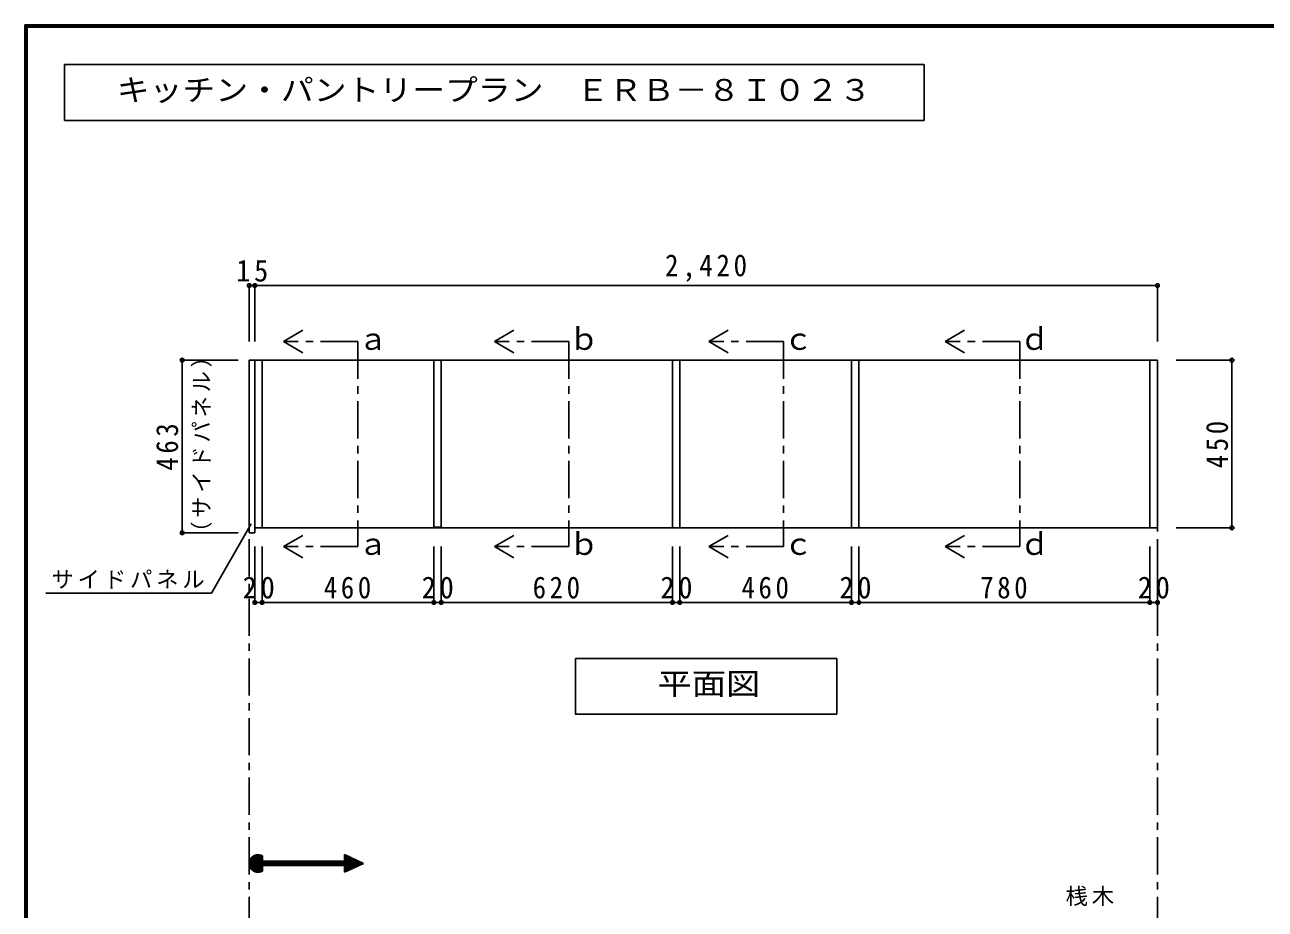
# Model space of a CAD drawing. Units: millimetres at full size, sheet at 1:20. Extents: x -3922 to 3878, y -2932 to 2722.
# Drawn here: x -3922 to -596, y 350 to 2722 of the extents above; entities that cross this region are included whole.
import ezdxf
from ezdxf.enums import TextEntityAlignment as Align

# ---------------------------------------------------------------- set-up
doc = ezdxf.new("R2010")
doc.units = ezdxf.units.MM
doc.header["$LTSCALE"] = 20
doc.header["$PDMODE"] = 32
doc.header["$PDSIZE"] = 10
doc.linetypes.add('CHAIN1', pattern=[8, 5, -1, 1, -1])
for name, color, linetype in [('0-2_本体', 2, 'Continuous'), ('0-3_固定棚', 2, 'Continuous'), ('0-4_可動棚', 3, 'Continuous'), ('0-A_文字', 7, 'Continuous'), ('0-B_寸法', 7, 'Continuous'), ('F-1_枠', 6, 'Continuous')]:
    doc.layers.add(name, color=color, linetype=linetype)
doc.styles.add('ＭＳ ゴシック', font='')
doc.styles.get('ＭＳ ゴシック').set_extended_font_data('MS Gothic')

msp = doc.modelspace()

# ---------------------------------------------------------------- linework, layer by layer
at = {"layer": '0-2_本体'}
for p, q in [((-3305.36, 1822.73), (-3320.36, 1822.73)), ((-3320.36, 1359.73), (-3320.36, 1822.73)), ((-3305.36, 1822.73), (-3285.36, 1822.73)), ((-3285.36, 1372.73), (-3285.36, 1822.73)), ((-2825.36, 1822.73), (-2805.36, 1822.73)), ((-2825.36, 1374.73), (-2825.36, 1822.73)), ((-2805.36, 1374.73), (-2805.36, 1822.73)), ((-2165.36, 1372.73), (-2165.36, 1822.73)), ((-1685.36, 1372.73), (-1685.36, 1822.73)), ((-885.36, 1372.73), (-885.36, 1822.73)), ((-3305.36, 1372.73), (-3285.36, 1372.73)), ((-2825.36, 1374.73), (-2805.36, 1374.73)), ((-2185.36, 1372.73), (-2165.36, 1372.73)), ((-1705.36, 1372.73), (-1685.36, 1372.73)), ((-905.36, 1372.73), (-885.36, 1372.73))]:
    msp.add_line(p, q, dxfattribs=at)
at = {"layer": '0-2_本体', "color": 3}
msp.add_line((-3305.36, 1372.73), (-885.36, 1372.73), dxfattribs=at)
at = {"layer": '0-2_本体'}
for points in [[(-3320.36, 1359.73), (-3305.36, 1359.73), (-3305.36, 1822.73)], [(-2185.36, 1372.73), (-2185.36, 1822.73), (-2165.36, 1822.73)], [(-1705.36, 1372.73), (-1705.36, 1822.73), (-1685.36, 1822.73)], [(-905.36, 1372.73), (-905.36, 1822.73), (-885.36, 1822.73)]]:
    msp.add_lwpolyline(points, dxfattribs=at)
at = {"layer": '0-3_固定棚', "color": 3}
for p, q in [((-3285.36, 1822.73), (-2825.36, 1822.73)), ((-2165.36, 1822.73), (-905.36, 1822.73))]:
    msp.add_line(p, q, dxfattribs=at)
at = {"layer": '0-4_可動棚'}
msp.add_line((-2805.36, 1822.73), (-2185.36, 1822.73), dxfattribs=at)
at = {"layer": '0-A_文字'}
for p, q in [((-3815.36, 2615.63), (-3815.36, 2465.63)), ((-1510.7, 2615.63), (-3815.36, 2615.63)), ((-1510.7, 2465.63), (-1510.7, 2615.63)), ((-3815.36, 2465.63), (-1510.7, 2465.63)), ((-3228.85, 1872.73), (-3176.89, 1902.73)), ((-2663.02, 1872.73), (-2611.06, 1902.73)), ((-2088.14, 1872.73), (-2036.18, 1902.73)), ((-1454.16, 1872.73), (-1402.2, 1902.73)), ((-3228.85, 1872.73), (-3176.89, 1842.73)), ((-2663.02, 1872.73), (-2611.06, 1842.73)), ((-2088.14, 1872.73), (-2036.18, 1842.73)), ((-1454.16, 1872.73), (-1402.2, 1842.73)), ((-3314.68, 1383.46), (-3421.76, 1197.99)), ((-3228.85, 1322.73), (-3176.89, 1352.73)), ((-2663.02, 1322.73), (-2611.06, 1352.73)), ((-2088.14, 1322.73), (-2036.18, 1352.73)), ((-1454.16, 1322.73), (-1402.2, 1352.73)), ((-3228.85, 1322.73), (-3176.89, 1292.73)), ((-2663.02, 1322.73), (-2611.06, 1292.73)), ((-2088.14, 1322.73), (-2036.18, 1292.73)), ((-1454.16, 1322.73), (-1402.2, 1292.73)), ((-3421.76, 1197.99), (-3865.52, 1197.99)), ((-1744.76, 1022.73), (-2445.76, 1022.73)), ((-1744.76, 1022.73), (-1744.76, 872.73)), ((-3320.36, 472.25), (-3296.4, 496.2)), ((-3320.22, 475.22), (-3299.38, 496.06)), ((-3320.17, 469.61), (-3293.76, 496.02)), ((-3319.74, 467.21), (-3291.37, 495.58)), ((-3319.56, 478.71), (-3302.86, 495.4)), ((-3319.11, 465.01), (-3289.17, 494.96)), ((-3318.32, 462.98), (-3287.14, 494.16)), ((-3317.8, 483.29), (-3307.45, 493.65)), ((-3317.37, 461.09), (-3285.25, 493.22)), ((-3316.29, 459.34), (-3284.95, 490.69)), ((-3315.09, 457.72), (-3284.95, 487.86)), ((-3313.76, 456.22), (-3284.95, 485.03)), ((-3312.31, 454.84), (-3284.95, 482.21)), ((-3310.75, 453.58), (-3284.95, 479.38)), ((-3309.05, 452.44), (-3283, 478.49)), ((-3307.23, 451.44), (-3280.18, 478.49)), ((-3305.27, 450.57), (-3277.35, 478.49)), ((-3303.14, 449.87), (-3274.52, 478.49)), ((-3284.95, 466.7), (-3284.95, 452.15)), ((-3284.95, 466.7), (-3064.46, 466.7)), ((-3283.48, 466.7), (-3271.69, 478.49)), ((-3280.66, 466.7), (-3268.86, 478.49)), ((-3277.83, 466.7), (-3266.03, 478.49)), ((-3275, 466.7), (-3263.2, 478.49)), ((-3272.17, 466.7), (-3260.38, 478.49)), ((-3269.34, 466.7), (-3257.55, 478.49)), ((-3266.51, 466.7), (-3254.72, 478.49)), ((-3263.68, 466.7), (-3251.89, 478.49)), ((-3260.86, 466.7), (-3249.06, 478.49)), ((-3258.03, 466.7), (-3246.23, 478.49)), ((-3255.2, 466.7), (-3243.41, 478.49)), ((-3252.37, 466.7), (-3240.58, 478.49)), ((-3249.54, 466.7), (-3237.75, 478.49)), ((-3246.71, 466.7), (-3234.92, 478.49)), ((-3243.89, 466.7), (-3232.09, 478.49)), ((-3241.06, 466.7), (-3229.26, 478.49)), ((-3238.23, 466.7), (-3226.43, 478.49)), ((-3235.4, 466.7), (-3223.61, 478.49)), ((-3232.57, 466.7), (-3220.78, 478.49)), ((-3229.74, 466.7), (-3217.95, 478.49)), ((-3226.92, 466.7), (-3215.12, 478.49)), ((-3224.09, 466.7), (-3212.29, 478.49)), ((-3221.26, 466.7), (-3209.46, 478.49)), ((-3218.43, 466.7), (-3206.64, 478.49)), ((-3215.6, 466.7), (-3203.81, 478.49)), ((-3212.77, 466.7), (-3200.98, 478.49)), ((-3209.94, 466.7), (-3198.15, 478.49)), ((-3207.12, 466.7), (-3195.32, 478.49)), ((-3204.29, 466.7), (-3192.49, 478.49)), ((-3201.46, 466.7), (-3189.67, 478.49)), ((-3198.63, 466.7), (-3186.84, 478.49)), ((-3195.8, 466.7), (-3184.01, 478.49)), ((-3192.97, 466.7), (-3181.18, 478.49)), ((-3190.15, 466.7), (-3178.35, 478.49)), ((-3187.32, 466.7), (-3175.52, 478.49)), ((-3184.49, 466.7), (-3172.69, 478.49)), ((-3181.66, 466.7), (-3169.87, 478.49)), ((-3178.83, 466.7), (-3167.04, 478.49)), ((-3176, 466.7), (-3164.21, 478.49)), ((-3173.17, 466.7), (-3161.38, 478.49)), ((-3170.35, 466.7), (-3158.55, 478.49)), ((-3167.52, 466.7), (-3155.72, 478.49)), ((-3164.69, 466.7), (-3152.9, 478.49)), ((-3161.86, 466.7), (-3150.07, 478.49)), ((-3159.03, 466.7), (-3147.24, 478.49)), ((-3156.2, 466.7), (-3144.41, 478.49)), ((-3153.38, 466.7), (-3141.58, 478.49)), ((-3150.55, 466.7), (-3138.75, 478.49)), ((-3147.72, 466.7), (-3135.93, 478.49)), ((-3144.89, 466.7), (-3133.1, 478.49)), ((-3142.06, 466.7), (-3130.27, 478.49)), ((-3139.23, 466.7), (-3127.44, 478.49)), ((-3136.41, 466.7), (-3124.61, 478.49)), ((-3133.58, 466.7), (-3121.78, 478.49)), ((-3130.75, 466.7), (-3118.95, 478.49)), ((-3127.92, 466.7), (-3116.13, 478.49)), ((-3125.09, 466.7), (-3113.3, 478.49)), ((-3122.26, 466.7), (-3110.47, 478.49)), ((-3119.43, 466.7), (-3107.64, 478.49)), ((-3116.61, 466.7), (-3104.81, 478.49)), ((-3113.78, 466.7), (-3101.98, 478.49)), ((-3110.95, 466.7), (-3099.16, 478.49)), ((-3108.12, 466.7), (-3096.33, 478.49)), ((-3105.29, 466.7), (-3093.5, 478.49)), ((-3102.46, 466.7), (-3090.67, 478.49)), ((-3099.64, 466.7), (-3087.84, 478.49)), ((-3096.81, 466.7), (-3085.01, 478.49)), ((-3093.98, 466.7), (-3082.19, 478.49)), ((-3091.15, 466.7), (-3079.36, 478.49)), ((-3088.32, 466.7), (-3076.53, 478.49)), ((-3085.49, 466.7), (-3073.7, 478.49)), ((-3082.67, 466.7), (-3070.87, 478.49)), ((-3079.84, 466.7), (-3068.04, 478.49)), ((-3077.01, 466.7), (-3065.21, 478.49)), ((-3074.18, 466.7), (-3050.95, 489.93)), ((-3071.35, 466.7), (-3049.02, 489.03)), ((-3068.52, 466.7), (-3047.09, 488.13)), ((-3065.69, 466.7), (-3045.16, 487.24)), ((-3064.46, 496.21), (-3013.64, 472.6)), ((-3064.46, 478.49), (-3064.46, 496.21)), ((-3064.46, 493.39), (-3062.54, 495.31)), ((-3064.46, 490.56), (-3060.61, 494.42)), ((-3064.46, 487.73), (-3058.68, 493.52)), ((-3064.46, 484.9), (-3056.74, 492.62)), ((-3064.46, 482.07), (-3054.81, 491.72)), ((-3064.46, 479.24), (-3052.88, 490.83)), ((-3064.46, 465.1), (-3043.23, 486.34)), ((-3064.46, 462.27), (-3041.29, 485.44)), ((-3064.46, 459.45), (-3039.36, 484.55)), ((-3064.46, 456.62), (-3037.43, 483.65)), ((-3064.46, 453.79), (-3035.5, 482.75)), ((-3064.46, 450.96), (-3033.57, 481.85)), ((-3064.46, 448.99), (-3013.64, 472.6)), ((-3064.46, 466.7), (-3064.46, 448.99)), ((-3062.87, 449.73), (-3031.64, 480.96)), ((-3057.59, 452.18), (-3029.71, 480.06)), ((-3052.3, 454.64), (-3027.78, 479.16)), ((-3047.02, 457.09), (-3025.85, 478.26)), ((-3041.74, 459.54), (-3023.91, 477.37)), ((-3036.45, 462), (-3021.98, 476.47)), ((-3031.17, 464.45), (-3020.05, 475.57)), ((-3025.89, 466.91), (-3018.12, 474.68)), ((-3020.61, 469.36), (-3016.19, 473.78)), ((-3015.32, 471.82), (-3014.26, 472.88)), ((-3300.84, 449.34), (-3284.95, 465.23)), ((-3298.32, 449.04), (-3284.95, 462.41)), ((-3295.51, 449.02), (-3284.95, 459.58)), ((-3292.29, 449.41), (-3284.95, 456.75)), ((-3288.33, 450.54), (-3284.95, 453.92))]:
    msp.add_line(p, q, dxfattribs=at)
at = {"layer": '0-A_文字', "linetype": 'CHAIN1'}
for p, q in [((-3028.85, 1872.73), (-3228.85, 1872.73)), ((-3028.85, 1872.73), (-3028.85, 1322.73)), ((-2463.02, 1872.73), (-2663.02, 1872.73)), ((-2463.02, 1872.73), (-2463.02, 1322.73)), ((-1888.14, 1872.73), (-2088.14, 1872.73)), ((-1888.14, 1872.73), (-1888.14, 1322.73)), ((-1254.16, 1872.73), (-1454.16, 1872.73)), ((-1254.16, 1872.73), (-1254.16, 1322.73)), ((-3320.36, 1822.73), (-3320.36, -1711.27)), ((-885.36, 1822.73), (-885.36, -1711.27)), ((-3028.85, 1322.73), (-3228.85, 1322.73)), ((-2463.02, 1322.73), (-2663.02, 1322.73)), ((-1888.14, 1322.73), (-2088.14, 1322.73)), ((-1254.16, 1322.73), (-1454.16, 1322.73))]:
    msp.add_line(p, q, dxfattribs=at)
at = {"layer": '0-A_文字'}
for points in [[(-2445.76, 1022.73), (-2445.76, 872.73), (-1744.76, 872.73)], [(-3284.95, 493.04), (-3284.95, 478.49), (-3064.46, 478.49)]]:
    msp.add_lwpolyline(points, dxfattribs=at)
msp.add_arc((-3296.75, 472.6), 23.61, 60, 300, dxfattribs=at)
at = {"layer": '0-B_寸法', "color": 4}
for p, q in [((-3305.36, 2022.73), (-3320.36, 2022.73)), ((-3320.36, 2022.73), (-3320.36, 1872.73)), ((-3305.36, 2022.73), (-3305.36, 1872.73)), ((-3305.36, 2022.73), (-885.36, 2022.73)), ((-3305.36, 2022.73), (-3305.36, 1872.73)), ((-885.36, 2022.73), (-885.36, 1872.73)), ((-3500.36, 1822.73), (-3350.36, 1822.73)), ((-3500.36, 1822.73), (-3500.36, 1359.73)), ((-685.36, 1822.73), (-835.36, 1822.73)), ((-685.36, 1372.73), (-685.36, 1822.73)), ((-685.36, 1372.73), (-835.36, 1372.73)), ((-3500.36, 1359.73), (-3350.36, 1359.73)), ((-3305.36, 1172.73), (-3305.36, 1322.73)), ((-3285.36, 1172.73), (-3285.36, 1322.73)), ((-2825.36, 1172.73), (-2825.36, 1322.73)), ((-2805.36, 1172.73), (-2805.36, 1322.73)), ((-2805.36, 1172.73), (-2805.36, 1322.73)), ((-2185.36, 1172.73), (-2185.36, 1322.73)), ((-2165.36, 1172.73), (-2165.36, 1322.73)), ((-2165.36, 1172.73), (-2165.36, 1322.73)), ((-1705.36, 1172.73), (-1705.36, 1322.73)), ((-1685.36, 1172.73), (-1685.36, 1322.73)), ((-905.36, 1172.73), (-905.36, 1322.73)), ((-885.36, 1172.73), (-885.36, 1322.73)), ((-3305.36, 1172.73), (-3285.36, 1172.73)), ((-3285.36, 1172.73), (-2825.36, 1172.73)), ((-2825.36, 1172.73), (-2805.36, 1172.73)), ((-2805.36, 1172.73), (-2185.36, 1172.73)), ((-2185.36, 1172.73), (-2165.36, 1172.73)), ((-2165.36, 1172.73), (-1705.36, 1172.73)), ((-1705.36, 1172.73), (-1685.36, 1172.73)), ((-1685.36, 1172.73), (-905.36, 1172.73)), ((-905.36, 1172.73), (-885.36, 1172.73))]:
    msp.add_line(p, q, dxfattribs=at)
at = {"layer": '0-B_寸法'}
for p in [(-3320.36, 2022.73), (-3305.36, 2022.73), (-885.36, 2022.73), (-3500.36, 1822.73), (-685.36, 1822.73), (-3500.36, 1359.73), (-685.36, 1372.73), (-3305.36, 1172.73), (-3285.36, 1172.73), (-2825.36, 1172.73), (-2805.36, 1172.73), (-2185.36, 1172.73), (-2165.36, 1172.73), (-1705.36, 1172.73), (-1685.36, 1172.73), (-905.36, 1172.73), (-885.36, 1172.73)]:
    msp.add_point(p, dxfattribs=at)
at = {"layer": 'F-1_枠'}
for p, q in [((-3922.03, 2722.29), (-3922.03, -2864.37)), ((-3922.03, 2722.29), (3877.97, 2722.29)), ((-3922.03, 2718.96), (3877.97, 2718.96)), ((-3922.03, 2715.63), (3877.97, 2715.63)), ((-3918.7, 2722.29), (-3918.7, -2864.37)), ((-3915.36, 2722.29), (-3915.36, -2864.37))]:
    msp.add_line(p, q, dxfattribs=at)

# ---------------------------------------------------------------- texts
at = {"layer": '0-A_文字', "style": 'ＭＳ ゴシック'}
for s, width, p in [('キッチン・パントリープラン\u3000ＥＲＢ－８Ｉ０２３', 1.1, (-3675.36, 2500.63)), ('平面図', 1.15, (-2225.76, 907.73))]:
    msp.add_text(s, height=58.65, dxfattribs=dict(at, width=width)).set_placement(p, align=Align.BOTTOM_LEFT)
for s, p in [('ｂ', (-2463.02, 1832.73)), ('ｄ', (-1254.16, 1832.73)), ('ａ', (-3028.85, 1832.73)), ('ｃ', (-1888.14, 1832.73)), ('ｂ', (-2463.02, 1282.73)), ('ｄ', (-1254.16, 1282.73)), ('ａ', (-3028.85, 1282.73)), ('ｃ', (-1888.14, 1282.73))]:
    msp.add_text(s, height=58.65, dxfattribs=at).set_placement(p, align=Align.BOTTOM_LEFT)
at = {"layer": '0-A_文字', "insert": (-3850.77, 1209.94), "char_height": 43.99, "attachment_point": 7, "style": 'ＭＳ ゴシック'}
msp.add_mtext('\\T1.17;サイドパネル', dxfattribs=at)
at = {"layer": '0-B_寸法', "attachment_point": 7, "style": 'ＭＳ ゴシック'}
for s, insert, char_height in [('\\T1.28;\\W0.9;2,420', (-2205.36, 2032.73), 58.65), ('\\T1.27;\\W0.95;15', (-3355.36, 2032.73), 58.65), ('\\T1.27;\\W0.95;20', (-3337.86, 1182.73), 58.65), ('\\T1.27;\\W0.9;460', (-3120.36, 1182.73), 58.65), ('\\T1.27;\\W0.95;20', (-2857.86, 1182.73), 58.65), ('\\T1.27;\\W0.9;620', (-2560.36, 1182.73), 58.65), ('\\T1.27;\\W0.95;20', (-2217.86, 1182.73), 58.65), ('\\T1.27;\\W0.9;460', (-2000.36, 1182.73), 58.65), ('\\T1.27;\\W0.95;20', (-1737.86, 1182.73), 58.65), ('\\T1.27;\\W0.9;780', (-1360.36, 1182.73), 58.65), ('\\T1.27;\\W0.95;20', (-937.86, 1182.73), 58.65), ('\\T1.17;桟木', (-1131.57, 358.08), 43.99)]:
    msp.add_mtext(s, dxfattribs=dict(at, insert=insert, char_height=char_height))
at = {"layer": '0-B_寸法', "attachment_point": 7, "rotation": 90, "style": 'ＭＳ ゴシック'}
for s, insert, char_height in [('\\T1.18;\\W0.95;（サイドパネル）', (-3420.5, 1332.6), 43.99), ('\\T1.27;\\W0.9;463', (-3510.36, 1526.23), 58.65), ('\\T1.27;\\W0.9;450', (-695.36, 1532.73), 58.65)]:
    msp.add_mtext(s, dxfattribs=dict(at, insert=insert, char_height=char_height))

doc.saveas('drawing.dxf')
